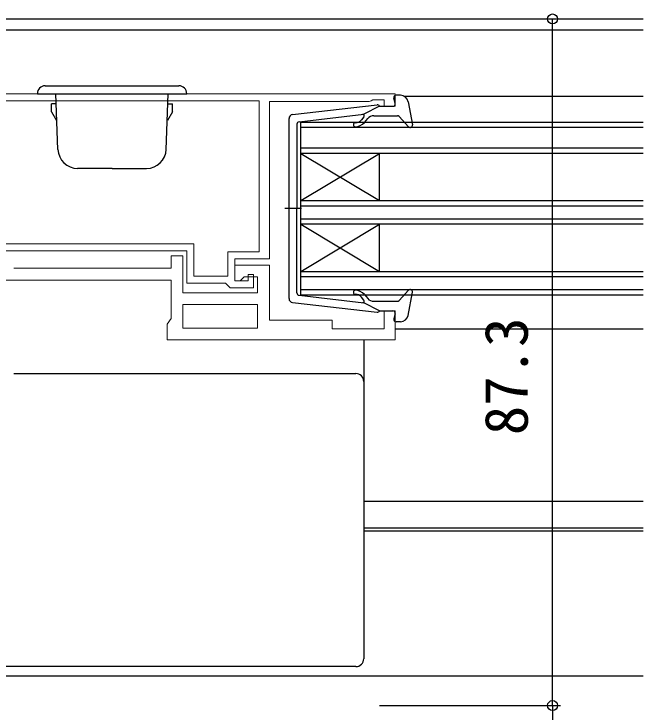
# Model space of a CAD drawing. Units: millimetres, scale not verified. Extents: x -437 to 438, y -331 to 329.
# Drawn here: x 15 to 95, y -190.9 to -102.2 of the extents above; entities that cross this region are included whole.
import ezdxf
from ezdxf.enums import TextEntityAlignment as Align

# ---------------------------------------------------------------- set-up
doc = ezdxf.new("R2010")
doc.units = ezdxf.units.MM
doc.header["$LTSCALE"] = 2
doc.layers.add('0-2_YKK_11', color=7, linetype='Continuous', lineweight=18)
for name, color, linetype in [('0-4_YKK_12', 2, 'Continuous'), ('0-5_YKK_13', 4, 'Continuous'), ('0-7_YKK_D', 6, 'Continuous')]:
    doc.layers.add(name, color=color, linetype=linetype)
doc.styles.add('ＭＳ ゴシック', font='')
doc.styles.get('ＭＳ ゴシック').set_extended_font_data('MS Gothic')

msp = doc.modelspace()

# ---------------------------------------------------------------- linework, layer by layer
at = {"layer": '0-2_YKK_11'}
for points in [[(-1.5, -112.3), (63.5, -112.3), (63.5, -113.9), (62.1, -113.9), (62.1, -113.1), (60.647, -113.1), (60.424, -113.2), (60.2, -113.3), (47.5, -113.3), (47.5, -133.3), (43.1, -133.3), (43.1, -136.1), (44.8, -136.1), (44.8, -135.3), (45.5, -135.3), (45.5, -137), (42.5, -137), (42.2, -136.7), (41.9, -136.4), (37, -136.4), (37, -132.3), (4.2, -132.3)], [(15, -134.5), (35, -134.5), (35, -132.9), (36.5, -132.9), (36.5, -137.6), (46, -137.6), (46, -135.6), (44.3, -135.6), (43.8, -136.1), (43.1, -136.1), (43.1, -134.1), (47.5, -134.1), (47.5, -141.1), (55.5, -141.1), (55.5, -142.2), (62.1, -142.2), (62.1, -139.9), (63.5, -139.9), (63.5, -143.6), (34.5, -143.6), (34.5, -141.6), (35, -140.886), (35, -136)], [(35, -136), (4, -136), (4, -140.286), (4.5, -141), (4.5, -143), (0.5, -143)]]:
    msp.add_lwpolyline(points, dxfattribs=at)
for points in [[(46.2, -113.2), (8.9, -113.2), (8.9, -131.4), (37.9, -131.4), (37.9, -135.5), (42.2, -135.5), (42.2, -132.4), (46.2, -132.4)], [(46, -139.1), (36.5, -139.1), (36.5, -142.1), (46, -142.1)]]:
    msp.add_lwpolyline(points, close=True, dxfattribs=at)
at = {"layer": '0-4_YKK_12'}
for p, q in [((3.85, -102.8), (95, -102.8)), ((-6, -104.2), (95, -104.2)), ((64.604, -112.6), (95, -112.6)), ((51.5, -118.9), (51.5, -115.9)), ((51.5, -115.9), (95, -115.9)), ((95, -116.6), (51.5, -116.6)), ((51.5, -134.9), (51.5, -118.9)), ((51.5, -119.2), (95, -119.2)), ((51.5, -125.9), (61.5, -119.9)), ((51.5, -119.9), (61.5, -125.9)), ((95, -119.9), (51.5, -119.9)), ((61.5, -125.9), (61.5, -119.9)), ((51.5, -125.9), (95, -125.9)), ((95, -126.6), (51.5, -126.6)), ((51.5, -128.2), (95, -128.2)), ((51.5, -134.9), (61.5, -128.9)), ((51.5, -128.9), (61.5, -134.9)), ((95, -128.9), (51.5, -128.9)), ((61.5, -134.9), (61.5, -128.9)), ((95, -135.6), (51.5, -135.6)), ((51.5, -137.2), (95, -137.2)), ((95, -137.9), (51.5, -137.9)), ((63.5, -142.2), (95, -142.2)), ((59.5, -164.1), (95, -164.1)), ((59.5, -167.5), (95, -167.5)), ((59.5, -167.898), (95, -167.898)), ((-1.802, -186.298), (95, -186.298))]:
    msp.add_line(p, q, dxfattribs=at)
msp.add_lwpolyline([(51.5, -137.9), (51.5, -134.9), (95, -134.9)], dxfattribs=at)
at = {"layer": '0-5_YKK_13'}
for p, q in [((19, -111.3), (36, -111.3)), ((18, -112.3), (37, -112.3)), ((20.619, -119.387), (20.371, -112.3)), ((34.381, -119.387), (34.629, -112.3)), ((64.168, -112.5), (63.6, -112.5)), ((20.382, -113.6), (19.8, -113.6)), ((19.8, -114.598), (19.8, -113.6)), ((34.618, -113.6), (35.2, -113.6)), ((35.2, -114.598), (35.2, -113.6)), ((63.489, -113.519), (63.311, -112.881)), ((65.152, -113.318), (65.695, -116.245)), ((50.442, -114.949), (61.183, -113.702)), ((61.5, -113.9), (59.5, -114.913)), ((61.5, -113.9), (63.2, -113.9)), ((19.8, -114.598), (20.45, -115.724)), ((35.2, -114.598), (34.55, -115.724)), ((51.265, -115.869), (59.5, -114.913)), ((59.513, -115.259), (59.192, -115.643)), ((60.766, -115.1), (63.768, -115.1)), ((63.989, -115.198), (65.178, -116.502)), ((50, -138.355), (50, -115.445)), ((51, -116.167), (51, -126.9)), ((59.575, -115.964), (60, -115.457)), ((27.5, -121.8), (23.117, -121.8)), ((27.5, -121.8), (31.883, -121.8)), ((51.579, -126.9), (49.448, -126.9)), ((51, -137.633), (51, -126.9)), ((63.989, -138.602), (65.178, -137.298)), ((65.152, -140.482), (65.695, -137.555)), ((51.265, -137.931), (59.5, -138.887)), ((59.513, -138.541), (59.192, -138.157)), ((59.575, -137.836), (60, -138.343)), ((50.442, -138.851), (61.183, -140.098)), ((61.5, -139.9), (59.5, -138.887)), ((60.766, -138.7), (63.768, -138.7)), ((61.5, -139.9), (63.2, -139.9)), ((63.489, -140.281), (63.311, -140.919)), ((64.168, -141.3), (63.6, -141.3)), ((59.5, -143.6), (59.5, -148.369)), ((15.029, -147.885), (58.5, -147.885)), ((59.5, -148.369), (59.5, -148.883)), ((59.5, -148.883), (59.5, -149.881)), ((59.5, -183.728), (59.5, -184.144))]:
    msp.add_line(p, q, dxfattribs=at)
for points in [[(59.5, -149.881), (59.5, -173.867), (59.5, -177.132), (59.5, -183.728)], [(58.5, -185.146), (-5, -185.146), (-5, -184.726)]]:
    msp.add_lwpolyline(points, dxfattribs=at)
for centre, radius, start, end in [((19, -112.3), 1, 90, 180), ((36, -112.3), 1, 0, 90), ((63.6, -112.8), 0.3, 90, 195.56536), ((64.168, -113.5), 1, 10.51214, 90), ((63.2, -113.6), 0.3, 270, 15.56536), ((61.217, -114), 0.3, 19.47122, 96.62089), ((50.5, -115.445), 0.5, 96.62089, 180), ((59.36, -115.131), 0.2, 319.99999, 96.62089), ((60.766, -116.1), 1, 90, 139.99999), ((63.768, -115.4), 0.3, 42.35531, 90), ((51.3, -116.167), 0.3, 96.62089, 180), ((58.426, -116.25), 0.25, 90, 270), ((58.426, -115), 1, 270, 319.99999), ((58.426, -115), 1.5, 270, 319.99999), ((65.4, -116.3), 0.3, 222.35531, 10.51214), ((23.117, -119.3), 2.5, 182, 270), ((31.883, -119.3), 2.5, 270, 358), ((58.426, -137.55), 0.25, 90, 270), ((58.426, -138.8), 1.5, 40.00001, 90), ((65.4, -137.5), 0.3, 349.48786, 137.64469), ((50.5, -138.355), 0.5, 180, 263.37911), ((51.3, -137.633), 0.3, 180, 263.37911), ((58.426, -138.8), 1, 40.00001, 90), ((60.766, -137.7), 1, 220.00001, 270), ((59.36, -138.669), 0.2, 263.37911, 40.00001), ((63.768, -138.4), 0.3, 270, 317.64469), ((61.217, -139.8), 0.3, 263.37911, 340.52878), ((63.2, -140.2), 0.3, 344.43464, 90), ((63.6, -141), 0.3, 164.43464, 270), ((64.168, -140.3), 1, 270, 349.48786), ((58.501, -148.884), 0.999, 0.05348, 90.05355)]:
    msp.add_arc(centre, radius, start, end, dxfattribs=at)
msp.add_ellipse((58.5, -184.144), major_axis=(0, -1.002), ratio=0.998135, start_param=6.283185, end_param=7.853982, dxfattribs=at)
at = {"layer": '0-7_YKK_D'}
for p, q in [((83.5, -190.1), (83.5, -102.8)), ((61.5, -190.1), (84.5, -190.1)), ((61.5, -190.1), (84.5, -190.1)), ((83.5, -190.1), (83.5, -224.298))]:
    msp.add_line(p, q, dxfattribs=at)
for centre in [(83.5, -102.8), (83.5, -190.1), (83.5, -190.1)]:
    msp.add_circle(centre, 0.637, dxfattribs=at)

# ---------------------------------------------------------------- texts
at = {"layer": '0-7_YKK_D', "style": 'ＭＳ ゴシック'}
msp.add_text('87.3', height=5.499, rotation=90, dxfattribs=at).set_placement((82, -155.718), align=Align.BOTTOM_LEFT)

doc.saveas('drawing.dxf')
